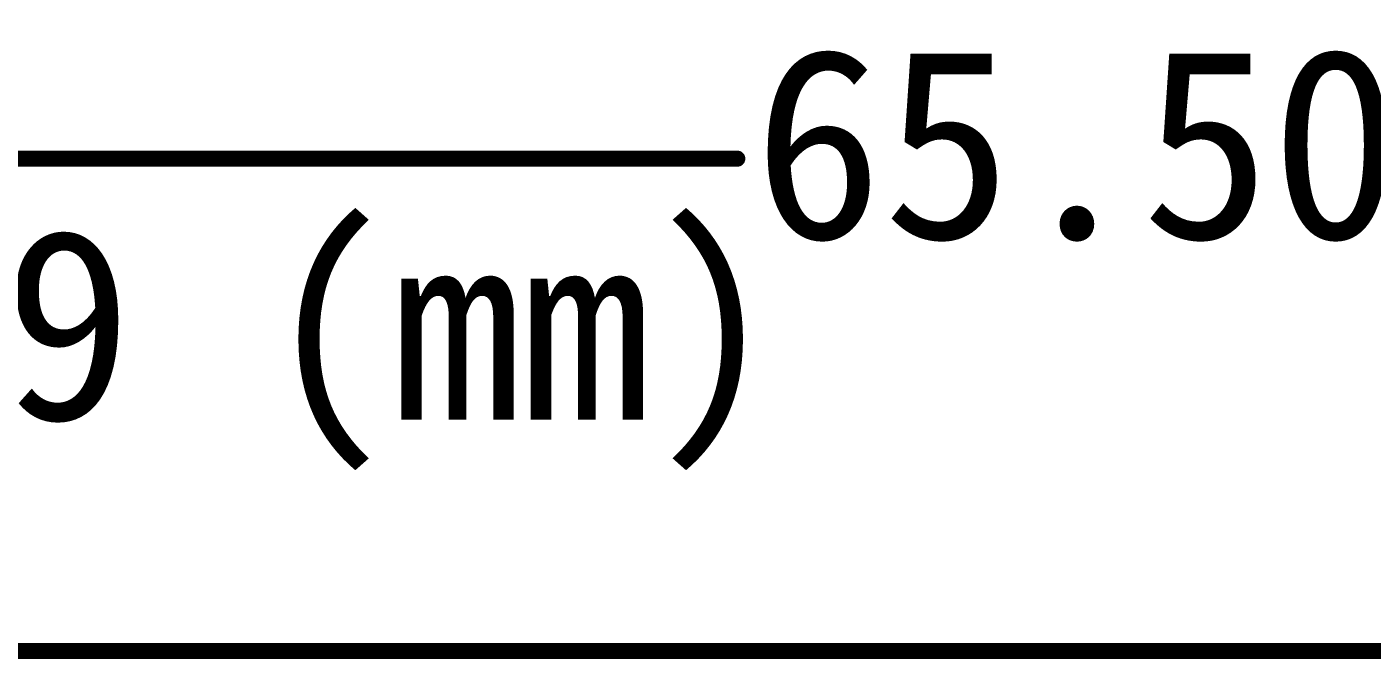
# Model space of a CAD drawing. Header units: millimetres. Extents: x 80 to 220, y 44 to 120.
# Drawn here: x 99.08 to 120.3, y 109.82 to 119.79 of the extents above; entities that cross this region are included whole.
import ezdxf

# ---------------------------------------------------------------- set-up
doc = ezdxf.new("R2010")
doc.units = ezdxf.units.MM
doc.layers.add('KeepOutLayer', color=6, linetype='Continuous')
doc.layers.add('TopOverlay', color=2, linetype='Continuous')

msp = doc.modelspace()

# ---------------------------------------------------------------- linework, layer by layer
at = {"layer": 'KeepOutLayer', "const_width": 0.254}
msp.add_lwpolyline([(84.813, 109.943), (150.313, 109.943)], dxfattribs=at)
at = {"layer": 'TopOverlay', "const_width": 0.254}
msp.add_lwpolyline([(84.813, 117.71), (110.288, 117.71)], dxfattribs=at)
at = {"layer": 'TopOverlay', "const_width": 0.127}
msp.add_lwpolyline([(110.224, 117.71, 1), (110.351, 117.71, 1)], format="xyb", close=True, dxfattribs=at)

# ---------------------------------------------------------------- texts
at = {"layer": 'TopOverlay'}
for s, p in [('65.50 (mm)', (110.542, 116.45)), ('6.99 (mm)', (92.585, 113.595))]:
    msp.add_text(s, height=3, dxfattribs=at).set_placement(p)

doc.saveas('drawing.dxf')
